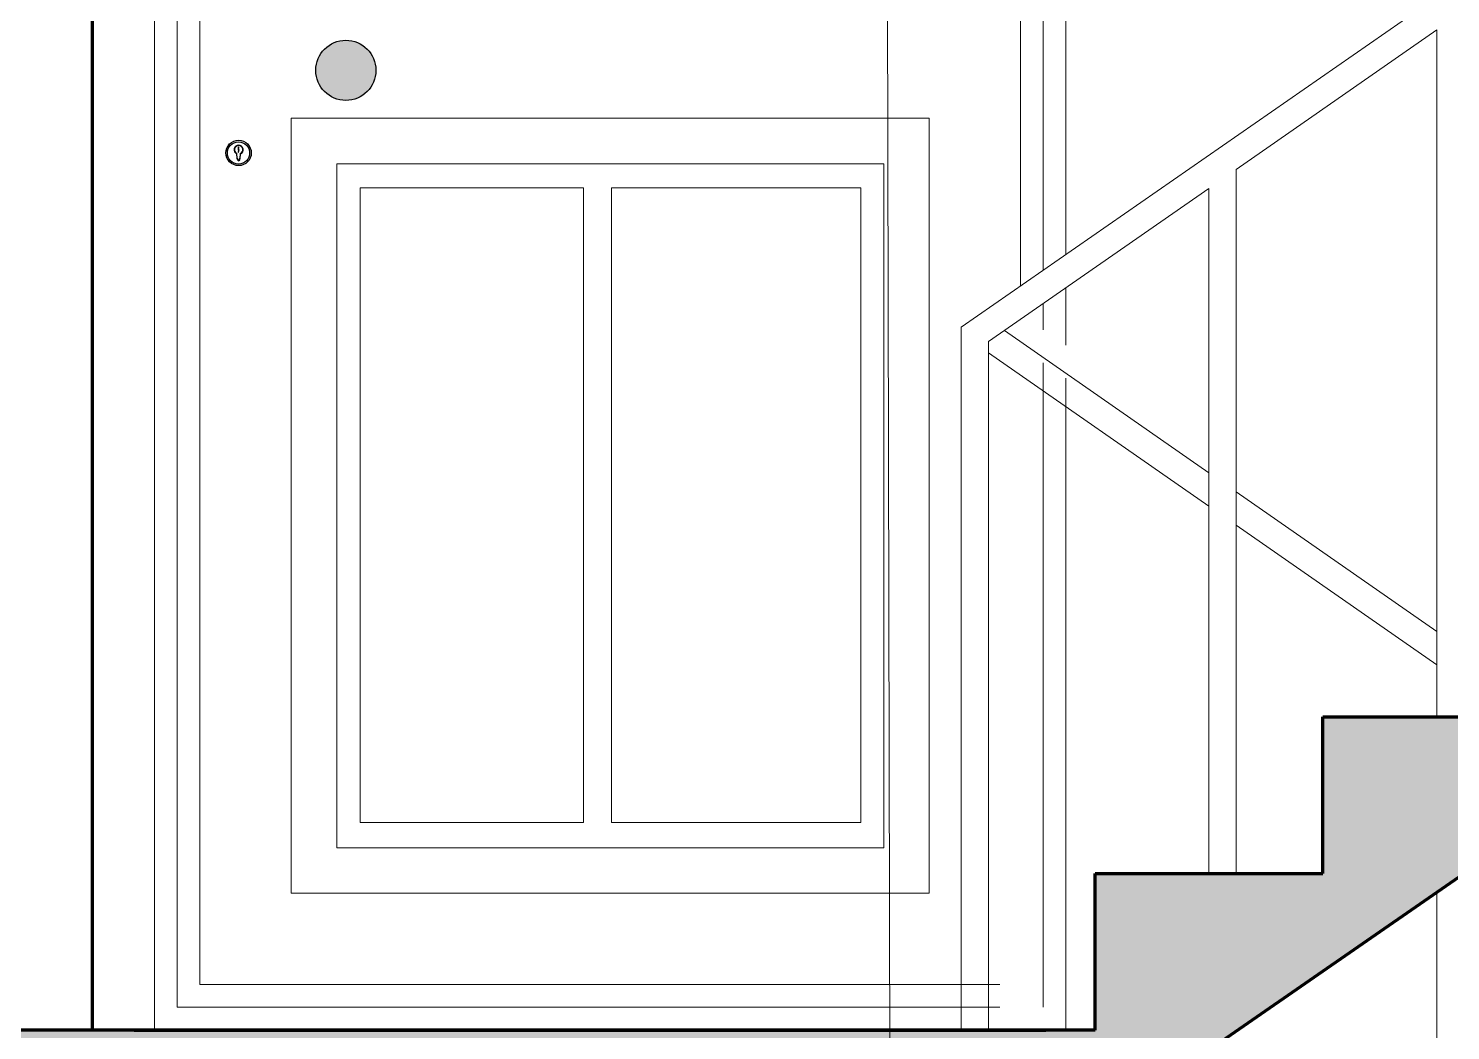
# Model space of a CAD drawing. Header units: millimetres. Extents: x 35860 to 71103, y -11298 to -8385.
# Drawn here: x 39360.16 to 39399.16, y -9355.49 to -9328.01 of the extents above; entities that cross this region are included whole.
import ezdxf

# ---------------------------------------------------------------- set-up
doc = ezdxf.new("R2010")
doc.units = ezdxf.units.MM
doc.header["$MEASUREMENT"] = 0
doc.layers.get('0').update_dxf_attribs({"lineweight": 15})
doc.layers.add('02', color=2, linetype='Continuous', lineweight=20)
doc.layers.add('07', color=3, linetype='Continuous', lineweight=70)
doc.layers.add('OLC', color=254, linetype='Continuous')

msp = doc.modelspace()

# ---------------------------------------------------------------- hatches: boundary and pattern name
h = msp.add_hatch()
h.set_pattern_fill('ANSI33', color=256, scale=7.5, style=0)
h.set_pattern_definition([(135, (52505.0171, -6929.5944), (1.32582521, 1.32582521), []), (135, (52503.6913, -6929.5944), (1.32582521, 1.32582521), [0.9375, -0.46875])])
h.paths.add_polyline_path([(39358.159, -9357.976), (39285.659, -9357.976), (39285.659, -9367.976), (39279.409, -9367.976), (39279.409, -9357.976), (39254.409, -9357.976), (39254.409, -9332.976), (39256.909, -9332.976), (39256.909, -9355.476), (39279.409, -9355.476), (39389.409, -9355.476), (39389.409, -9351.181), (39395.659, -9351.181), (39395.659, -9346.886), (39401.909, -9346.886), (39401.909, -9342.591), (39408.159, -9342.591), (39408.159, -9338.296), (39414.409, -9338.296), (39414.409, -9334.001), (39420.659, -9334.001), (39420.659, -9329.706), (39426.909, -9329.706), (39426.909, -9325.411), (39433.159, -9325.411), (39438.866, -9325.411), (39438.866, -9321.116), (39455.659, -9321.116), (39455.659, -9323.616), (39455.659, -9326.116), (39450.659, -9326.116), (39450.659, -9323.616), (39444.294, -9323.616), (39438.866, -9327.911), (39433.159, -9327.911), (39389.711, -9357.976), (39364.409, -9357.976), (39364.409, -9367.976), (39358.159, -9367.976)])
h.paths.add_polyline_path([(39449.409, -9289.226), (39449.409, -9286.726), (39455.659, -9286.726), (39499.409, -9286.726), (39499.409, -9274.226), (39504.409, -9274.226), (39541.909, -9274.226), (39541.909, -9276.726), (39504.409, -9276.726), (39504.409, -9286.726), (39504.409, -9299.226), (39498.159, -9299.226), (39498.159, -9289.226), (39455.659, -9289.226), (39455.659, -9299.226), (39449.409, -9299.226)])
h.paths.add_polyline_path([(39449.409, -9357.976), (39449.409, -9355.476), (39455.659, -9355.476), (39455.659, -9365.476), (39498.159, -9365.476), (39498.159, -9355.476), (39504.409, -9355.476), (39526.909, -9355.476), (39526.909, -9332.976), (39529.409, -9332.976), (39529.409, -9357.976), (39504.409, -9357.976), (39504.409, -9367.976), (39498.159, -9367.976), (39455.659, -9367.976), (39449.409, -9367.976)])
h.paths.add_polyline_path([(39450.659, -9392.366), (39444.294, -9392.366), (39438.866, -9396.661), (39433.159, -9396.661), (39389.711, -9426.726), (39364.409, -9426.726), (39364.409, -9436.726), (39358.159, -9436.726), (39358.159, -9426.726), (39285.659, -9426.726), (39285.659, -9436.726), (39279.409, -9436.726), (39279.409, -9426.726), (39254.409, -9426.726), (39254.409, -9401.726), (39256.909, -9401.726), (39256.909, -9424.226), (39279.409, -9424.226), (39389.409, -9424.226), (39389.409, -9419.931), (39395.659, -9419.931), (39395.659, -9415.636), (39401.909, -9415.636), (39401.909, -9411.341), (39408.159, -9411.341), (39408.159, -9407.046), (39414.409, -9407.046), (39414.409, -9402.751), (39420.659, -9402.751), (39420.659, -9398.456), (39426.909, -9398.456), (39426.909, -9394.161), (39433.159, -9394.161), (39438.866, -9394.161), (39438.866, -9389.866), (39455.659, -9389.866), (39455.659, -9392.366), (39455.659, -9394.866), (39450.659, -9394.866)])
h.paths.add_polyline_path([(39449.409, -9426.726), (39449.409, -9424.226), (39455.659, -9424.226), (39455.659, -9434.226), (39498.159, -9434.226), (39498.159, -9424.226), (39504.409, -9424.226), (39526.909, -9424.226), (39526.909, -9401.726), (39529.409, -9401.726), (39529.409, -9426.726), (39504.409, -9426.726), (39504.409, -9436.726), (39498.159, -9436.726), (39455.659, -9436.726), (39449.409, -9436.726)])
h.paths.add_polyline_path([(39438.866, -9458.616), (39455.659, -9458.616), (39455.659, -9461.116), (39455.659, -9463.616), (39450.659, -9463.616), (39450.659, -9461.116), (39444.294, -9461.116), (39438.866, -9465.411), (39433.159, -9465.411), (39389.711, -9495.476), (39364.409, -9495.476), (39364.409, -9505.476), (39358.159, -9505.476), (39358.159, -9495.476), (39285.659, -9495.476), (39285.659, -9505.476), (39279.409, -9505.476), (39279.409, -9495.476), (39254.409, -9495.476), (39254.409, -9470.476), (39256.909, -9470.476), (39256.909, -9492.976), (39279.409, -9492.976), (39389.409, -9492.976), (39389.409, -9488.681), (39395.659, -9488.681), (39395.659, -9484.386), (39401.909, -9484.386), (39401.909, -9480.091), (39408.159, -9480.091), (39408.159, -9475.796), (39414.409, -9475.796), (39414.409, -9471.501), (39420.659, -9471.501), (39420.659, -9467.206), (39426.909, -9467.206), (39426.909, -9462.911), (39433.159, -9462.911), (39438.866, -9462.911)])
h.paths.add_polyline_path([(39449.409, -9495.476), (39449.409, -9492.976), (39455.659, -9492.976), (39455.659, -9502.976), (39498.159, -9502.976), (39498.159, -9492.976), (39504.409, -9492.976), (39526.909, -9492.976), (39526.909, -9470.476), (39529.409, -9470.476), (39529.409, -9495.476), (39504.409, -9495.476), (39504.409, -9505.476), (39498.159, -9505.476), (39455.659, -9505.476), (39449.409, -9505.476)])
at = {"layer": 'OLC'}
msp.add_hatch(color=256, dxfattribs=at).paths.add_polyline_path([(39368.039, -9329.163, -1.000001), (39369.689, -9329.163, -1.000001)])
msp.add_hatch(color=256, dxfattribs=at).paths.add_polyline_path([(39368.039, -9329.163, -1.000001), (39369.689, -9329.163, -1.000001)])
msp.add_hatch(color=256, dxfattribs=at).paths.add_polyline_path([(39368.039, -9329.163, -1.000001), (39369.689, -9329.163, -1.000001)])

# ---------------------------------------------------------------- linework, layer by layer
msp.add_line((39383.61, -9283.507), (39384.273, -9560.16))
at = {"layer": '02'}
for p, q in [((39363.613, -9300.476), (39363.613, -9355.476)), ((39363.613, -9300.476), (39363.613, -9355.476)), ((39363.613, -9300.476), (39363.613, -9355.476)), ((39363.613, -9300.476), (39363.613, -9355.476)), ((39363.613, -9300.476), (39363.613, -9355.476)), ((39363.613, -9300.476), (39363.613, -9355.476)), ((39363.613, -9300.476), (39363.613, -9355.476)), ((39363.613, -9300.476), (39363.613, -9355.476)), ((39363.613, -9300.476), (39363.613, -9355.476)), ((39388.613, -9300.476), (39388.613, -9334.212)), ((39388.613, -9300.476), (39388.613, -9334.212)), ((39388.613, -9300.476), (39388.613, -9334.212)), ((39388.613, -9300.476), (39388.613, -9334.212)), ((39388.613, -9300.476), (39388.613, -9334.212)), ((39388.613, -9300.476), (39388.613, -9334.212)), ((39388.613, -9334.212), (39388.613, -9300.476)), ((39388.613, -9334.212), (39388.613, -9300.476)), ((39388.613, -9334.212), (39388.613, -9300.476)), ((39364.238, -9301.101), (39364.238, -9354.851)), ((39364.238, -9301.101), (39364.238, -9354.851)), ((39364.238, -9301.101), (39364.238, -9354.851)), ((39364.238, -9301.101), (39364.238, -9354.851)), ((39364.238, -9301.101), (39364.238, -9354.851)), ((39364.238, -9301.101), (39364.238, -9354.851)), ((39364.238, -9301.101), (39364.238, -9354.851)), ((39364.238, -9301.101), (39364.238, -9354.851)), ((39364.238, -9301.101), (39364.238, -9354.851)), ((39387.988, -9334.646), (39387.988, -9301.101)), ((39387.988, -9334.646), (39387.988, -9301.101)), ((39387.988, -9334.646), (39387.988, -9301.101)), ((39387.988, -9334.646), (39387.988, -9301.101)), ((39387.988, -9334.646), (39387.988, -9301.101)), ((39387.988, -9334.646), (39387.988, -9301.101)), ((39387.988, -9334.646), (39387.988, -9301.101)), ((39387.988, -9334.646), (39387.988, -9301.101)), ((39387.988, -9334.646), (39387.988, -9301.101)), ((39364.863, -9301.726), (39364.863, -9354.226)), ((39364.863, -9301.726), (39364.863, -9354.226)), ((39364.863, -9301.726), (39364.863, -9354.226)), ((39364.863, -9301.726), (39364.863, -9354.226)), ((39364.863, -9301.726), (39364.863, -9354.226)), ((39364.863, -9301.726), (39364.863, -9354.226)), ((39364.863, -9301.726), (39364.863, -9354.226)), ((39364.863, -9301.726), (39364.863, -9354.226)), ((39364.863, -9301.726), (39364.863, -9354.226)), ((39387.363, -9335.081), (39387.363, -9301.726)), ((39387.363, -9335.081), (39387.363, -9301.726)), ((39387.363, -9335.081), (39387.363, -9301.726)), ((39387.363, -9335.081), (39387.363, -9301.726)), ((39387.363, -9335.081), (39387.363, -9301.726)), ((39387.363, -9335.081), (39387.363, -9301.726)), ((39387.363, -9335.081), (39387.363, -9301.726)), ((39387.363, -9335.081), (39387.363, -9301.726)), ((39387.363, -9335.081), (39387.363, -9301.726)), ((39385.742, -9336.208), (39423.784, -9309.757)), ((39393.284, -9331.878), (39398.784, -9328.053)), ((39398.784, -9346.886), (39398.784, -9328.053)), ((39367.363, -9330.476), (39384.863, -9330.476)), ((39367.363, -9330.476), (39384.863, -9330.476)), ((39367.363, -9330.476), (39384.863, -9330.476)), ((39367.363, -9330.476), (39367.363, -9351.726)), ((39367.363, -9330.476), (39367.363, -9351.726)), ((39367.363, -9330.476), (39367.363, -9351.726)), ((39367.363, -9330.476), (39384.863, -9330.476)), ((39367.363, -9330.476), (39384.863, -9330.476)), ((39367.363, -9330.476), (39384.863, -9330.476)), ((39367.363, -9330.476), (39367.363, -9351.726)), ((39367.363, -9330.476), (39367.363, -9351.726)), ((39367.363, -9330.476), (39367.363, -9351.726)), ((39367.363, -9330.476), (39384.863, -9330.476)), ((39367.363, -9330.476), (39384.863, -9330.476)), ((39367.363, -9330.476), (39384.863, -9330.476)), ((39367.363, -9330.476), (39367.363, -9351.726)), ((39367.363, -9330.476), (39367.363, -9351.726)), ((39367.363, -9330.476), (39367.363, -9351.726)), ((39384.863, -9351.726), (39384.863, -9330.476)), ((39384.863, -9351.726), (39384.863, -9330.476)), ((39384.863, -9351.726), (39384.863, -9330.476)), ((39384.863, -9351.726), (39384.863, -9330.476)), ((39384.863, -9351.726), (39384.863, -9330.476)), ((39384.863, -9351.726), (39384.863, -9330.476)), ((39384.863, -9351.726), (39384.863, -9330.476)), ((39384.863, -9351.726), (39384.863, -9330.476)), ((39384.863, -9351.726), (39384.863, -9330.476)), ((39365.907, -9331.386), (39365.918, -9331.37)), ((39365.907, -9331.386), (39365.918, -9331.37)), ((39365.907, -9331.386), (39365.918, -9331.37)), ((39365.907, -9331.391), (39365.907, -9331.386)), ((39365.907, -9331.391), (39365.907, -9331.386)), ((39365.907, -9331.391), (39365.907, -9331.386)), ((39365.907, -9331.391), (39365.91, -9331.399)), ((39365.907, -9331.391), (39365.91, -9331.399)), ((39365.907, -9331.391), (39365.91, -9331.399)), ((39365.91, -9331.399), (39365.912, -9331.408)), ((39365.91, -9331.399), (39365.912, -9331.408)), ((39365.91, -9331.399), (39365.912, -9331.408)), ((39365.911, -9331.271), (39365.913, -9331.266)), ((39365.911, -9331.271), (39365.913, -9331.266)), ((39365.911, -9331.271), (39365.913, -9331.266)), ((39365.912, -9331.283), (39365.911, -9331.271)), ((39365.912, -9331.283), (39365.911, -9331.271)), ((39365.912, -9331.283), (39365.911, -9331.271)), ((39365.914, -9331.29), (39365.912, -9331.283)), ((39365.914, -9331.29), (39365.912, -9331.283)), ((39365.914, -9331.29), (39365.912, -9331.283)), ((39365.912, -9331.408), (39365.914, -9331.415)), ((39365.912, -9331.408), (39365.914, -9331.415)), ((39365.912, -9331.408), (39365.914, -9331.415)), ((39365.917, -9331.263), (39365.913, -9331.267)), ((39365.917, -9331.263), (39365.913, -9331.267)), ((39365.917, -9331.263), (39365.913, -9331.267)), ((39365.913, -9331.323), (39365.914, -9331.319)), ((39365.913, -9331.323), (39365.914, -9331.319)), ((39365.913, -9331.323), (39365.914, -9331.319)), ((39365.913, -9331.346), (39365.913, -9331.323)), ((39365.913, -9331.346), (39365.913, -9331.323)), ((39365.913, -9331.346), (39365.913, -9331.323)), ((39365.915, -9331.35), (39365.913, -9331.346)), ((39365.915, -9331.35), (39365.913, -9331.346)), ((39365.915, -9331.35), (39365.913, -9331.346)), ((39365.914, -9331.302), (39365.914, -9331.29)), ((39365.914, -9331.302), (39365.914, -9331.29)), ((39365.914, -9331.302), (39365.914, -9331.29)), ((39365.914, -9331.319), (39365.914, -9331.302)), ((39365.914, -9331.319), (39365.914, -9331.302)), ((39365.914, -9331.319), (39365.914, -9331.302)), ((39365.914, -9331.415), (39365.92, -9331.404)), ((39365.914, -9331.415), (39365.92, -9331.404)), ((39365.914, -9331.415), (39365.92, -9331.404)), ((39365.915, -9331.35), (39365.918, -9331.37)), ((39365.915, -9331.35), (39365.918, -9331.37)), ((39365.915, -9331.35), (39365.918, -9331.37)), ((39365.921, -9331.261), (39365.917, -9331.263)), ((39365.921, -9331.261), (39365.917, -9331.263)), ((39365.921, -9331.261), (39365.917, -9331.263)), ((39365.92, -9331.404), (39365.922, -9331.393)), ((39365.92, -9331.404), (39365.922, -9331.393)), ((39365.92, -9331.404), (39365.922, -9331.393)), ((39365.924, -9331.263), (39365.921, -9331.261)), ((39365.924, -9331.263), (39365.921, -9331.261)), ((39365.924, -9331.263), (39365.921, -9331.261)), ((39365.926, -9331.301), (39365.922, -9331.311)), ((39365.926, -9331.301), (39365.922, -9331.311)), ((39365.926, -9331.301), (39365.922, -9331.311)), ((39365.922, -9331.311), (39365.924, -9331.318)), ((39365.922, -9331.311), (39365.924, -9331.318)), ((39365.922, -9331.311), (39365.924, -9331.318)), ((39365.926, -9331.387), (39365.922, -9331.393)), ((39365.926, -9331.387), (39365.922, -9331.393)), ((39365.926, -9331.387), (39365.922, -9331.393)), ((39365.927, -9331.267), (39365.924, -9331.263)), ((39365.927, -9331.267), (39365.924, -9331.263)), ((39365.927, -9331.267), (39365.924, -9331.263)), ((39365.924, -9331.318), (39365.925, -9331.323)), ((39365.924, -9331.318), (39365.925, -9331.323)), ((39365.924, -9331.318), (39365.925, -9331.323)), ((39365.927, -9331.267), (39365.925, -9331.27)), ((39365.927, -9331.267), (39365.925, -9331.27)), ((39365.927, -9331.267), (39365.925, -9331.27)), ((39365.925, -9331.27), (39365.932, -9331.28)), ((39365.925, -9331.27), (39365.932, -9331.28)), ((39365.925, -9331.27), (39365.932, -9331.28)), ((39365.925, -9331.323), (39365.925, -9331.325)), ((39365.925, -9331.323), (39365.925, -9331.325)), ((39365.925, -9331.323), (39365.925, -9331.325)), ((39365.925, -9331.325), (39365.929, -9331.329)), ((39365.925, -9331.325), (39365.929, -9331.329)), ((39365.925, -9331.325), (39365.929, -9331.329)), ((39365.931, -9331.292), (39365.926, -9331.301)), ((39365.931, -9331.292), (39365.926, -9331.301)), ((39365.931, -9331.292), (39365.926, -9331.301)), ((39365.929, -9331.352), (39365.926, -9331.355)), ((39365.929, -9331.352), (39365.926, -9331.355)), ((39365.929, -9331.352), (39365.926, -9331.355)), ((39365.926, -9331.355), (39365.927, -9331.361)), ((39365.926, -9331.355), (39365.927, -9331.361)), ((39365.926, -9331.355), (39365.927, -9331.361)), ((39365.932, -9331.383), (39365.926, -9331.387)), ((39365.932, -9331.383), (39365.926, -9331.387)), ((39365.932, -9331.383), (39365.926, -9331.387)), ((39365.927, -9331.361), (39365.932, -9331.37)), ((39365.927, -9331.361), (39365.932, -9331.37)), ((39365.927, -9331.361), (39365.932, -9331.37)), ((39365.929, -9331.329), (39365.932, -9331.335)), ((39365.929, -9331.329), (39365.932, -9331.335)), ((39365.929, -9331.329), (39365.932, -9331.335)), ((39365.935, -9331.347), (39365.929, -9331.352)), ((39365.935, -9331.347), (39365.929, -9331.352)), ((39365.935, -9331.347), (39365.929, -9331.352)), ((39365.932, -9331.286), (39365.931, -9331.292)), ((39365.932, -9331.286), (39365.931, -9331.292)), ((39365.932, -9331.286), (39365.931, -9331.292)), ((39365.932, -9331.28), (39365.932, -9331.286)), ((39365.932, -9331.28), (39365.932, -9331.286)), ((39365.932, -9331.28), (39365.932, -9331.286)), ((39365.932, -9331.335), (39365.935, -9331.345)), ((39365.932, -9331.335), (39365.935, -9331.345)), ((39365.932, -9331.335), (39365.935, -9331.345)), ((39365.932, -9331.37), (39365.932, -9331.383)), ((39365.932, -9331.37), (39365.932, -9331.383)), ((39365.932, -9331.37), (39365.932, -9331.383)), ((39365.935, -9331.345), (39365.935, -9331.347)), ((39365.935, -9331.345), (39365.935, -9331.347)), ((39365.935, -9331.345), (39365.935, -9331.347)), ((39365.869, -9331.453), (39365.878, -9331.584)), ((39365.869, -9331.453), (39365.878, -9331.584)), ((39365.869, -9331.453), (39365.878, -9331.584)), ((39365.878, -9331.444), (39365.887, -9331.573)), ((39365.878, -9331.444), (39365.887, -9331.573)), ((39365.878, -9331.444), (39365.887, -9331.573)), ((39365.923, -9331.642), (39365.919, -9331.641)), ((39365.923, -9331.642), (39365.919, -9331.641)), ((39365.923, -9331.642), (39365.919, -9331.641)), ((39365.969, -9331.445), (39365.958, -9331.574)), ((39365.969, -9331.445), (39365.958, -9331.574)), ((39365.969, -9331.445), (39365.958, -9331.574)), ((39365.979, -9331.454), (39365.968, -9331.585)), ((39365.979, -9331.454), (39365.968, -9331.585)), ((39365.979, -9331.454), (39365.968, -9331.585)), ((39368.613, -9331.726), (39383.613, -9331.726)), ((39368.613, -9331.726), (39383.613, -9331.726)), ((39368.613, -9331.726), (39383.613, -9331.726)), ((39368.613, -9331.726), (39368.613, -9350.476)), ((39368.613, -9331.726), (39368.613, -9350.476)), ((39368.613, -9331.726), (39368.613, -9350.476)), ((39368.613, -9331.726), (39383.613, -9331.726)), ((39368.613, -9331.726), (39383.613, -9331.726)), ((39368.613, -9331.726), (39383.613, -9331.726)), ((39368.613, -9331.726), (39368.613, -9350.476)), ((39368.613, -9331.726), (39368.613, -9350.476)), ((39368.613, -9331.726), (39368.613, -9350.476)), ((39368.613, -9331.726), (39383.613, -9331.726)), ((39368.613, -9331.726), (39383.613, -9331.726)), ((39368.613, -9331.726), (39383.613, -9331.726)), ((39368.613, -9331.726), (39368.613, -9350.476)), ((39368.613, -9331.726), (39368.613, -9350.476)), ((39368.613, -9331.726), (39368.613, -9350.476)), ((39383.613, -9350.476), (39383.613, -9331.726)), ((39383.613, -9350.476), (39383.613, -9331.726)), ((39383.613, -9350.476), (39383.613, -9331.726)), ((39383.613, -9350.476), (39383.613, -9331.726)), ((39383.613, -9350.476), (39383.613, -9331.726)), ((39383.613, -9350.476), (39383.613, -9331.726)), ((39383.613, -9350.476), (39383.613, -9331.726)), ((39383.613, -9350.476), (39383.613, -9331.726)), ((39383.613, -9350.476), (39383.613, -9331.726)), ((39393.284, -9351.181), (39393.284, -9331.878)), ((39369.253, -9332.383), (39375.377, -9332.383)), ((39369.253, -9332.383), (39375.377, -9332.383)), ((39369.253, -9332.383), (39375.377, -9332.383)), ((39369.253, -9349.786), (39369.253, -9332.383)), ((39369.253, -9349.786), (39369.253, -9332.383)), ((39369.253, -9349.786), (39369.253, -9332.383)), ((39369.253, -9332.383), (39375.377, -9332.383)), ((39369.253, -9332.383), (39375.377, -9332.383)), ((39369.253, -9332.383), (39375.377, -9332.383)), ((39369.253, -9349.786), (39369.253, -9332.383)), ((39369.253, -9349.786), (39369.253, -9332.383)), ((39369.253, -9349.786), (39369.253, -9332.383)), ((39369.253, -9332.383), (39375.377, -9332.383)), ((39369.253, -9332.383), (39375.377, -9332.383)), ((39369.253, -9332.383), (39375.377, -9332.383)), ((39369.253, -9349.786), (39369.253, -9332.383)), ((39369.253, -9349.786), (39369.253, -9332.383)), ((39369.253, -9349.786), (39369.253, -9332.383)), ((39375.377, -9332.383), (39375.377, -9349.786)), ((39375.377, -9332.383), (39375.377, -9349.786)), ((39375.377, -9332.383), (39375.377, -9349.786)), ((39375.377, -9332.383), (39375.377, -9349.786)), ((39375.377, -9332.383), (39375.377, -9349.786)), ((39375.377, -9332.383), (39375.377, -9349.786)), ((39375.377, -9332.383), (39375.377, -9349.786)), ((39375.377, -9332.383), (39375.377, -9349.786)), ((39375.377, -9332.383), (39375.377, -9349.786)), ((39376.15, -9332.383), (39382.987, -9332.383)), ((39376.15, -9332.383), (39382.987, -9332.383)), ((39376.15, -9332.383), (39382.987, -9332.383)), ((39376.15, -9349.786), (39376.15, -9332.383)), ((39376.15, -9349.786), (39376.15, -9332.383)), ((39376.15, -9349.786), (39376.15, -9332.383)), ((39376.15, -9332.383), (39382.987, -9332.383)), ((39376.15, -9332.383), (39382.987, -9332.383)), ((39376.15, -9332.383), (39382.987, -9332.383)), ((39376.15, -9349.786), (39376.15, -9332.383)), ((39376.15, -9349.786), (39376.15, -9332.383)), ((39376.15, -9349.786), (39376.15, -9332.383)), ((39376.15, -9332.383), (39382.987, -9332.383)), ((39376.15, -9332.383), (39382.987, -9332.383)), ((39376.15, -9332.383), (39382.987, -9332.383)), ((39376.15, -9349.786), (39376.15, -9332.383)), ((39376.15, -9349.786), (39376.15, -9332.383)), ((39376.15, -9349.786), (39376.15, -9332.383)), ((39382.987, -9332.383), (39382.987, -9349.786)), ((39382.987, -9332.383), (39382.987, -9349.786)), ((39382.987, -9332.383), (39382.987, -9349.786)), ((39382.987, -9332.383), (39382.987, -9349.786)), ((39382.987, -9332.383), (39382.987, -9349.786)), ((39382.987, -9332.383), (39382.987, -9349.786)), ((39382.987, -9332.383), (39382.987, -9349.786)), ((39382.987, -9332.383), (39382.987, -9349.786)), ((39382.987, -9332.383), (39382.987, -9349.786)), ((39386.492, -9336.6), (39392.534, -9332.399)), ((39392.534, -9351.181), (39392.534, -9332.399)), ((39388.613, -9335.125), (39388.613, -9336.702)), ((39388.613, -9335.125), (39388.613, -9336.702)), ((39388.613, -9335.125), (39388.613, -9336.702)), ((39388.613, -9335.125), (39388.613, -9336.702)), ((39388.613, -9335.125), (39388.613, -9336.702)), ((39388.613, -9335.125), (39388.613, -9336.702)), ((39388.613, -9336.702), (39388.613, -9335.125)), ((39388.613, -9336.702), (39388.613, -9335.125)), ((39388.613, -9336.702), (39388.613, -9335.125)), ((39387.988, -9336.281), (39387.988, -9335.56)), ((39387.988, -9336.281), (39387.988, -9335.56)), ((39387.988, -9336.281), (39387.988, -9335.56)), ((39387.988, -9336.281), (39387.988, -9335.56)), ((39387.988, -9336.281), (39387.988, -9335.56)), ((39387.988, -9336.281), (39387.988, -9335.56)), ((39387.988, -9336.281), (39387.988, -9335.56)), ((39387.988, -9336.281), (39387.988, -9335.56)), ((39387.988, -9336.281), (39387.988, -9335.56)), ((39385.742, -9355.476), (39385.742, -9336.208)), ((39392.534, -9340.201), (39386.925, -9336.299)), ((39386.492, -9355.476), (39386.492, -9336.6)), ((39392.534, -9341.115), (39386.492, -9336.912)), ((39387.988, -9354.851), (39387.988, -9337.185)), ((39388.613, -9337.606), (39388.613, -9355.476)), ((39398.784, -9344.55), (39393.284, -9340.723)), ((39392.534, -9351.181), (39392.534, -9341.115)), ((39398.784, -9345.463), (39393.284, -9341.637)), ((39393.284, -9351.181), (39393.284, -9341.637)), ((39398.784, -9346.886), (39398.784, -9345.463)), ((39375.377, -9349.786), (39369.253, -9349.786)), ((39375.377, -9349.786), (39369.253, -9349.786)), ((39375.377, -9349.786), (39369.253, -9349.786)), ((39375.377, -9349.786), (39369.253, -9349.786)), ((39375.377, -9349.786), (39369.253, -9349.786)), ((39375.377, -9349.786), (39369.253, -9349.786)), ((39375.377, -9349.786), (39369.253, -9349.786)), ((39375.377, -9349.786), (39369.253, -9349.786)), ((39375.377, -9349.786), (39369.253, -9349.786)), ((39382.987, -9349.786), (39376.15, -9349.786)), ((39382.987, -9349.786), (39376.15, -9349.786)), ((39382.987, -9349.786), (39376.15, -9349.786)), ((39382.987, -9349.786), (39376.15, -9349.786)), ((39382.987, -9349.786), (39376.15, -9349.786)), ((39382.987, -9349.786), (39376.15, -9349.786)), ((39382.987, -9349.786), (39376.15, -9349.786)), ((39382.987, -9349.786), (39376.15, -9349.786)), ((39382.987, -9349.786), (39376.15, -9349.786)), ((39368.613, -9350.476), (39383.613, -9350.476)), ((39368.613, -9350.476), (39383.613, -9350.476)), ((39368.613, -9350.476), (39383.613, -9350.476)), ((39368.613, -9350.476), (39383.613, -9350.476)), ((39368.613, -9350.476), (39383.613, -9350.476)), ((39368.613, -9350.476), (39383.613, -9350.476)), ((39368.613, -9350.476), (39383.613, -9350.476)), ((39368.613, -9350.476), (39383.613, -9350.476)), ((39368.613, -9350.476), (39383.613, -9350.476)), ((39398.784, -9364.067), (39398.784, -9351.698)), ((39367.363, -9351.726), (39384.863, -9351.726)), ((39367.363, -9351.726), (39384.863, -9351.726)), ((39367.363, -9351.726), (39384.863, -9351.726)), ((39367.363, -9351.726), (39384.863, -9351.726)), ((39367.363, -9351.726), (39384.863, -9351.726)), ((39367.363, -9351.726), (39384.863, -9351.726)), ((39367.363, -9351.726), (39384.863, -9351.726)), ((39367.363, -9351.726), (39384.863, -9351.726)), ((39367.363, -9351.726), (39384.863, -9351.726)), ((39364.863, -9354.226), (39386.795, -9354.226)), ((39364.863, -9354.226), (39386.795, -9354.226)), ((39364.863, -9354.226), (39386.795, -9354.226)), ((39364.863, -9354.226), (39386.795, -9354.226)), ((39364.863, -9354.226), (39386.795, -9354.226)), ((39364.863, -9354.226), (39386.795, -9354.226)), ((39364.863, -9354.226), (39386.795, -9354.226)), ((39364.863, -9354.226), (39386.795, -9354.226)), ((39364.863, -9354.226), (39386.795, -9354.226)), ((39364.238, -9354.851), (39386.795, -9354.851)), ((39364.238, -9354.851), (39386.795, -9354.851)), ((39364.238, -9354.851), (39386.795, -9354.851)), ((39364.238, -9354.851), (39386.795, -9354.851)), ((39364.238, -9354.851), (39386.795, -9354.851)), ((39364.238, -9354.851), (39386.795, -9354.851)), ((39364.238, -9354.851), (39386.795, -9354.851)), ((39364.238, -9354.851), (39386.795, -9354.851)), ((39364.238, -9354.851), (39386.795, -9354.851))]:
    msp.add_line(p, q, dxfattribs=at)
at = {"layer": '07'}
for p, q in [((39361.909, -9299.226), (39361.909, -9355.476)), ((39433.159, -9327.911), (39389.711, -9357.976)), ((39395.659, -9351.181), (39395.659, -9346.886)), ((39395.659, -9346.886), (39401.909, -9346.886)), ((39389.409, -9355.476), (39389.409, -9351.181)), ((39389.409, -9351.181), (39395.659, -9351.181)), ((39389.409, -9355.476), (39279.409, -9355.476)), ((39363.059, -9355.476), (39388.059, -9355.476)), ((39363.059, -9355.476), (39388.059, -9355.476)), ((39363.059, -9355.476), (39388.059, -9355.476))]:
    msp.add_line(p, q, dxfattribs=at)
at = {"layer": 'OLC'}
for centre, radius in [((39368.864, -9329.163), 0.825), ((39368.864, -9329.163), 0.825), ((39368.864, -9329.163), 0.825), ((39365.923, -9331.428), 0.347), ((39365.923, -9331.428), 0.347), ((39365.923, -9331.428), 0.347), ((39365.92, -9331.428), 0.305), ((39365.92, -9331.428), 0.305), ((39365.92, -9331.428), 0.305)]:
    msp.add_circle(centre, radius, dxfattribs=at)
for centre, radius, start, end in [((39365.925, -9331.341), 0.126, 295.4834, 243.4122), ((39365.925, -9331.341), 0.126, 295.4834, 243.4122), ((39365.925, -9331.341), 0.126, 295.4834, 243.4122), ((39365.925, -9331.341), 0.113, 292.9456, 245.6901), ((39365.925, -9331.341), 0.113, 292.9456, 245.6901), ((39365.925, -9331.341), 0.113, 292.9456, 245.6901), ((39365.944, -9331.579), 0.0661, 183.98, 248.3709), ((39365.944, -9331.579), 0.0661, 183.98, 248.3709), ((39365.944, -9331.579), 0.0661, 183.98, 248.3709), ((39365.939, -9331.569), 0.0519, 183.98, 248.3709), ((39365.939, -9331.569), 0.0519, 183.98, 248.3709), ((39365.939, -9331.569), 0.0519, 183.98, 248.3709), ((39365.906, -9331.57), 0.0519, 288.8236, 355.0372), ((39365.906, -9331.57), 0.0519, 288.8236, 355.0372), ((39365.906, -9331.57), 0.0519, 288.8236, 355.0372), ((39365.902, -9331.579), 0.0661, 288.8236, 355.0372), ((39365.902, -9331.579), 0.0661, 288.8236, 355.0372), ((39365.902, -9331.579), 0.0661, 288.8236, 355.0372)]:
    msp.add_arc(centre, radius, start, end, dxfattribs=at)

doc.saveas('drawing.dxf')
